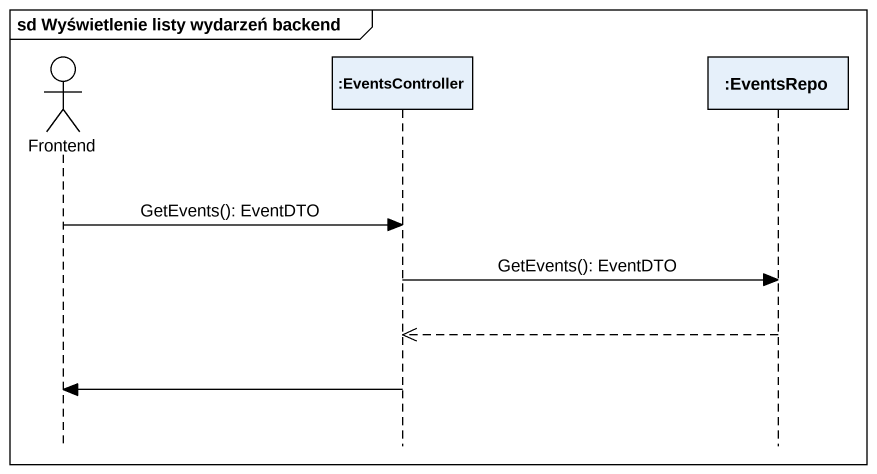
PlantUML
@startuml
mainframe sd Wyświetlenie listy wydarzeń backend
hide footbox
actor Frontend
participant ":EventsController" as EventsController
participant ":EventsRepo" as EventsRepo

Frontend -> EventsController : GetEvents(): EventDTO
EventsController -> EventsRepo : GetEvents(): EventDTO
EventsRepo -->> EventsController
EventsController -> Frontend
@enduml
